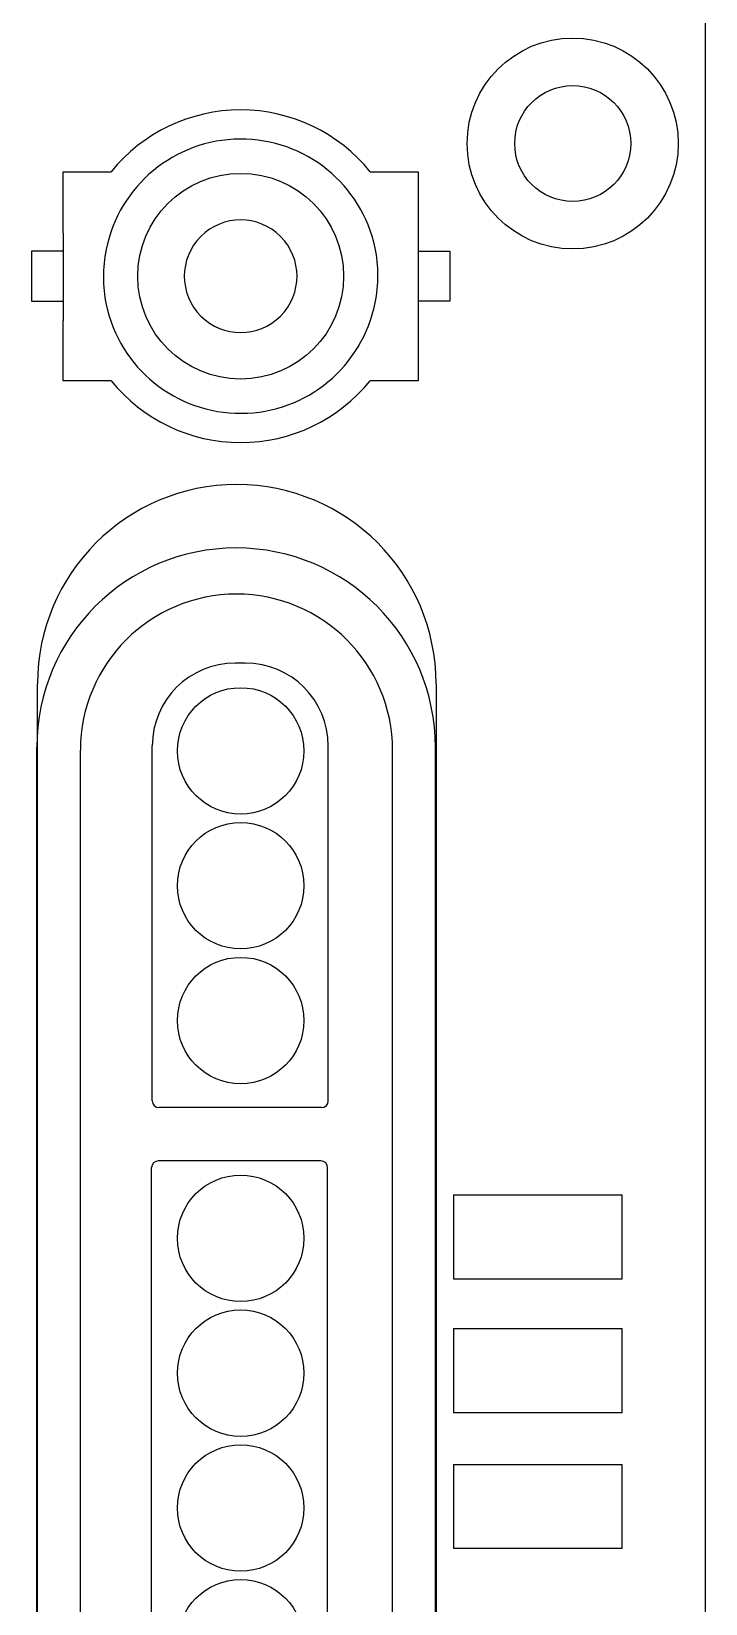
# Model space of a CAD drawing. Extents: x -12 to 55, y -5 to 108.
# Drawn here: x 22.7 to 43, y 22.99 to 70.38 of the extents above; entities that cross this region are included whole.
import ezdxf

# ---------------------------------------------------------------- set-up
doc = ezdxf.new("R2010")
doc.units = 0
for name, color, linetype in [('20', 30, 'CONTINUOUS'), ('21', 253, 'CONTINUOUS'), ('51', 253, 'CONTINUOUS')]:
    doc.layers.add(name, color=color, linetype=linetype)

msp = doc.modelspace()

# ---------------------------------------------------------------- linework, layer by layer
at = {"layer": '20'}
msp.add_line((43, 0), (43, 71), dxfattribs=at)
at = {"layer": '21'}
for p, q in [((23.65, 64.3), (23.65, 66.15)), ((23.65, 66.15), (25.1, 66.15)), ((32.9, 66.15), (34.35, 66.15)), ((34.35, 66.15), (34.35, 64.3)), ((23.65, 59.85), (23.65, 61.65)), ((34.35, 61.7), (34.35, 59.85)), ((25.1, 59.85), (23.65, 59.85)), ((34.35, 59.85), (32.9, 59.85)), ((29.139, 51.341), (28.839, 51.341)), ((22.884, 15.842), (22.884, 50.718)), ((34.884, 50.718), (34.884, 15.842)), ((22.864, 17.832), (22.864, 48.808)), ((26.339, 38.141), (26.339, 48.841)), ((31.639, 38.141), (31.639, 48.841)), ((34.864, 17.832), (34.864, 48.808)), ((24.174, 18.418), (24.174, 48.718)), ((33.574, 18.418), (33.574, 48.718)), ((31.439, 37.941), (26.539, 37.941)), ((26.319, 20.332), (26.319, 36.132)), ((31.419, 36.332), (26.519, 36.332)), ((31.619, 20.332), (31.619, 36.132)), ((35.4113, 35.3137), (40.4913, 35.3137)), ((35.4113, 35.3137), (35.4113, 32.7737)), ((40.4913, 32.7737), (40.4913, 35.3137)), ((40.4913, 32.7737), (35.4113, 32.7737)), ((35.4113, 31.2825), (40.4913, 31.2825)), ((35.4113, 31.2825), (35.4113, 28.7425)), ((40.4913, 28.7425), (40.4913, 31.2825)), ((40.4913, 28.7425), (35.4113, 28.7425)), ((35.4113, 27.1875), (40.4913, 27.1875)), ((35.4113, 27.1875), (35.4113, 24.6475)), ((40.4913, 24.6475), (40.4913, 27.1875)), ((40.4913, 24.6475), (35.4113, 24.6475))]:
    msp.add_line(p, q, dxfattribs=at)
for centre, radius in [((39, 67), 3.1789), ((39, 67), 1.7463), ((29, 63), 3.1), ((29, 48.692), 1.905), ((29, 44.628), 1.905), ((29, 40.564), 1.905), ((29, 34), 1.905), ((29, 29.936), 1.905), ((29, 25.872), 1.905), ((29, 21.808), 1.905)]:
    msp.add_circle(centre, radius, dxfattribs=at)
for centre, radius, start, end in [((29, 63), 5.0133, 38.9278, 141.0722), ((29.0051, 63), 4.1332, 11.8671, 168.8403), ((29, 63), 1.6971, 135, 45), ((28.9949, 63), 4.1332, 191.8671, 348.8403), ((29, 63), 5.0132, 218.9275, 321.0725), ((28.884, 50.718), 6, 90, 180), ((28.884, 50.718), 6, 0, 90), ((28.864, 48.808), 6, 90, 180), ((28.864, 48.808), 6, 0, 90), ((28.874, 48.718), 4.7, 90, 180), ((28.874, 48.718), 4.7, 0, 90), ((28.839, 48.841), 2.5, 90, 180), ((29.139, 48.841), 2.5, 0, 90), ((26.539, 38.141), 0.2, 180, 270), ((31.439, 38.141), 0.2, 270, 0), ((26.519, 36.132), 0.2, 90, 180), ((31.419, 36.132), 0.2, 0, 90)]:
    msp.add_arc(centre, radius, start, end, dxfattribs=at)
at = {"layer": '51'}
for p, q in [((23.65, 64.3), (23.65, 63.75)), ((34.35, 64.3), (34.35, 63.75)), ((23.65, 63.75), (22.7, 63.75)), ((22.7, 63.75), (22.7, 62.25)), ((23.65, 63.75), (23.65, 62.25)), ((34.35, 63.75), (34.35, 62.25)), ((34.35, 63.75), (35.3, 63.75)), ((35.3, 63.75), (35.3, 62.25)), ((22.7, 62.25), (23.65, 62.25)), ((23.65, 62.25), (23.65, 61.65)), ((34.35, 62.25), (34.35, 61.7)), ((35.3, 62.25), (34.35, 62.25))]:
    msp.add_line(p, q, dxfattribs=at)
for centre, radius, start, end in [((29, 63), 1.6971, 45, 135), ((29.0001, 62.975), 4.1333, 168.4866, 191.5134), ((28.9999, 63.025), 4.1333, 348.4866, 11.5134)]:
    msp.add_arc(centre, radius, start, end, dxfattribs=at)

doc.saveas('drawing.dxf')
